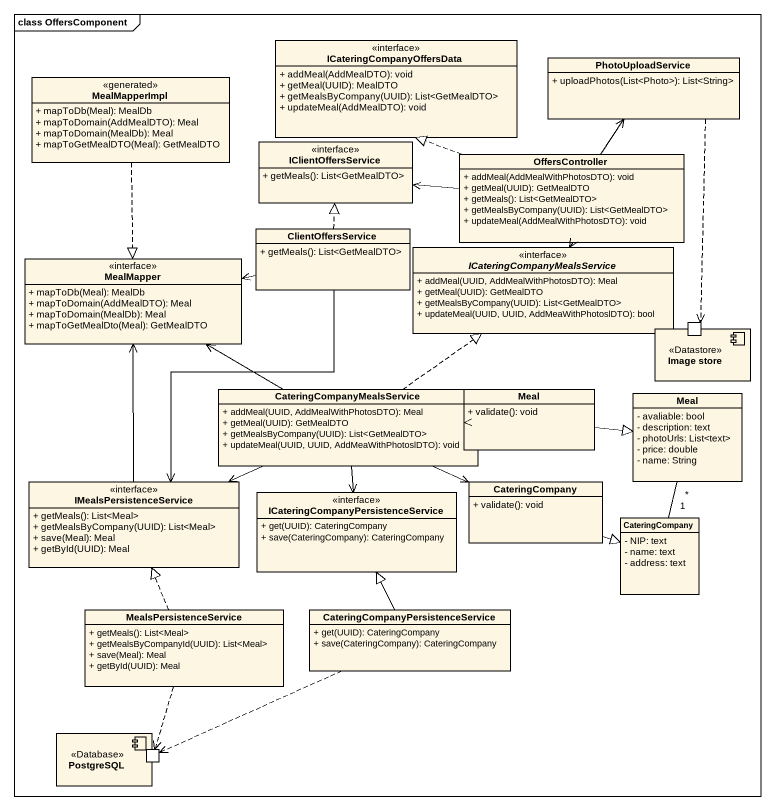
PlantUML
@startuml
mainframe class OffersComponent
allowmixing
hide circle
hide empty members
skinparam classAttributeIconSize 0
class ICateringCompanyOffersData <<interface>> {
  + addMeal(AddMealDTO): void
  + getMeal(UUID): MealDTO
  + getMealsByCompany(UUID): List<GetMealDTO>
  + updateMeal(AddMealDTO): void
}
class MealMapperImpl <<generated>> {
  + mapToDb(Meal): MealDb
  + mapToDomain(AddMealDTO): Meal
  + mapToDomain(MealDb): Meal
  + mapToGetMealDTO(Meal): GetMealDTO
}
class PhotoUploadService {
  + uploadPhotos(List<Photo>): List<String>
}
class IClientOffersService <<interface>> {
  + getMeals(): List<GetMealDTO>
}
class OffersController {
  + addMeal(AddMealWithPhotosDTO): void
  + getMeal(UUID): GetMealDTO
  + getMeals(): List<GetMealDTO>
  + getMealsByCompany(UUID): List<GetMealDTO>
  + updateMeal(AddMealWithPhotosDTO): void
}
class ClientOffersService {
  + getMeals(): List<GetMealDTO>
}
interface ICateringCompanyMealsService {
  + addMeal(UUID, AddMealWithPhotosDTO): Meal
  + getMeal(UUID): GetMealDTO
  + getMealsByCompany(UUID): List<GetMealDTO>
  + updateMeal(UUID, UUID, AddMeaWithPhotoslDTO): bool
}
class MealMapper <<interface>> {
  + mapToDb(Meal): MealDb
  + mapToDomain(AddMealDTO): Meal
  + mapToDomain(MealDb): Meal
  + mapToGetMealDto(Meal): GetMealDTO
}
component "Image store" as Image_store <<Datastore>> {
  port " " as port1
}
class CateringCompanyMealsService {
  + addMeal(UUID, AddMealWithPhotosDTO): Meal
  + getMeal(UUID): GetMealDTO
  + getMealsByCompany(UUID): List<GetMealDTO>
  + updateMeal(UUID, UUID, AddMeaWithPhotoslDTO): void
}
class Meal {
  + validate(): void
}
class "Meal" as Meal_2 {
  - avaliable: bool
  - description: text
  - photoUrls: List<text>
  - price: double
  - name: String
}
class IMealsPersistenceService <<interface>> {
  + getMeals(): List<Meal>
  + getMealsByCompany(UUID): List<Meal>
  + save(Meal): Meal
  + getById(UUID): Meal
}
class CateringCompany {
  + validate(): void
}
class "ICateringCompanyPersistenceService" as ICateringCompanyPersistenceS <<interface>> {
  + get(UUID): CateringCompany
  + save(CateringCompany): CateringCompany
}
class "CateringCompany" as CateringCompany_2 {
  - NIP: text
  - name: text
  - address: text
}
class MealsPersistenceService {
  + getMeals(): List<Meal>
  + getMealsByCompanyId(UUID): List<Meal>
  + save(Meal): Meal
  + getById(UUID): Meal
}
class "CateringCompanyPersistenceService" as CateringCompanyPersistenceSe {
  + get(UUID): CateringCompany
  + save(CateringCompany): CateringCompany
}
component PostgreSQL <<Database>> {
  port " " as port2
}
MealMapperImpl ..|> MealMapper
PhotoUploadService ..> port1
OffersController .up.|> ICateringCompanyOffersData
OffersController -up-> PhotoUploadService
OffersController -left-> IClientOffersService
OffersController --> ICateringCompanyMealsService
ClientOffersService .up.|> IClientOffersService
ClientOffersService -left-> MealMapper
ClientOffersService --> IMealsPersistenceService
CateringCompanyMealsService .up.|> ICateringCompanyMealsService
CateringCompanyMealsService -left-> MealMapper
CateringCompanyMealsService -right-> Meal
CateringCompanyMealsService -left-> IMealsPersistenceService
CateringCompanyMealsService -right-> CateringCompany
CateringCompanyMealsService --> ICateringCompanyPersistenceS
Meal -right-|> Meal_2
IMealsPersistenceService -up-> MealMapper
CateringCompany -right-|> CateringCompany_2
CateringCompany_2 "1" -up- "*" Meal_2
MealsPersistenceService .up.|> IMealsPersistenceService
MealsPersistenceService ..> port2
CateringCompanyPersistenceSe -up-|> ICateringCompanyPersistenceS
CateringCompanyPersistenceSe .left.> port2
@enduml
